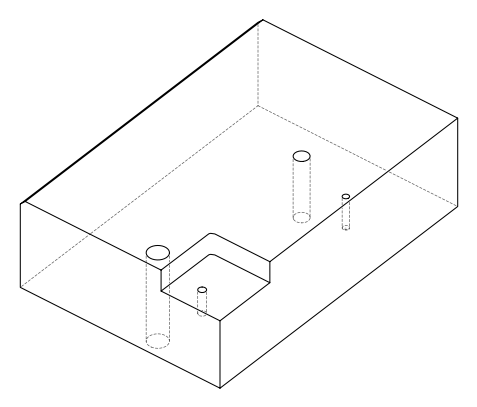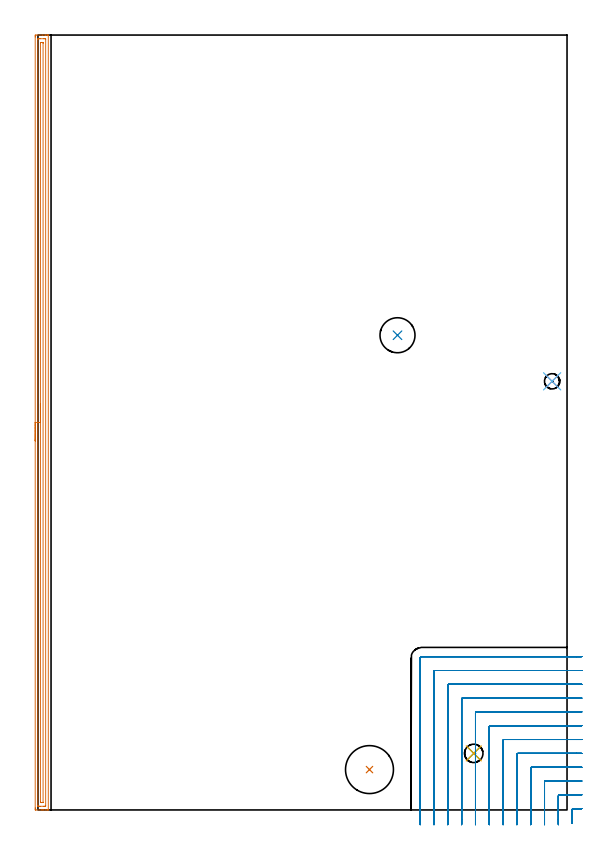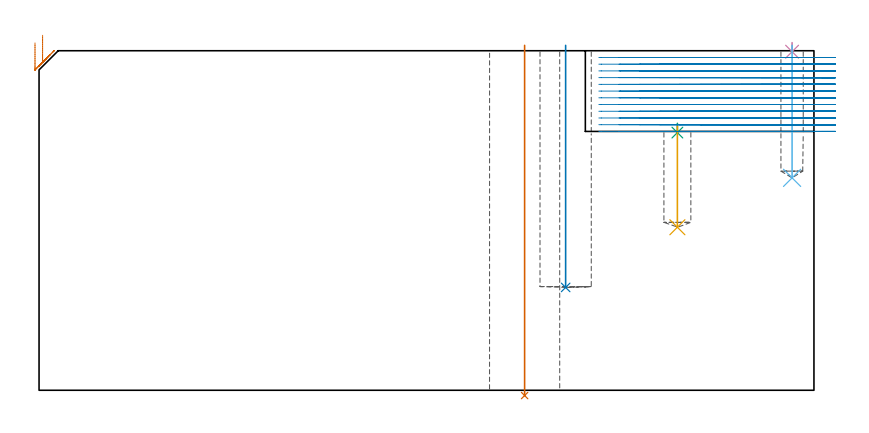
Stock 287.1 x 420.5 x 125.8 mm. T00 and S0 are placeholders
(PLAN: 8 operations, 6 tool changes, 42.9 min)
(1 INDEXABLE_INSERT_DRILL_THROUGH_HOLE_FROM_SOLID | STEP1HOLE | NXT0302_023 | 0.52 min | 66727 mm3)
(2 INDEXABLE_INSERT_DRILL_BLIND_HOLE_FROM_SOLID | STEP1POCKET | NXT0302_009 | 0.36 min | 24754 mm3)
(3 SPOT_DRILL | STEP1POCKET_1 | NXT0321_9005460120000 | 0.03 min | 3267 mm3)
(4 SPOT_DRILL_1 | STEP1POCKET_2 | NXT0321_9005460120000 | 0.03 min | 5 mm3)
(5 DRILL_BLIND_HOLE_INTO_CENTER | STEP1POCKET_1 | NXT0301_071 | 0.16 min | 2739 mm3)
(6 DRILL_BLIND_HOLE_INTO_CENTER_1 | STEP1POCKET_2 | UGT0301_200 | 0.2 min | 2441 mm3)
(7 AREA_MILL | FG_CHAMFER_SURFACE | UGT0205_001 | 10.28 min | 10603 mm3)
(8 MILL_CORNER_NOTCH_RECTANGULAR | CORNER_NOTCH_RECTANGULAR | NXT0201_013 | Follow Part, ap 2.5, ae 75% | 31.33 min | 219832 mm3)
(TOOL NXT0302_023 | Index. Insert Drill 26mm [880-D2600L32-05] | D26 PA176 FL130 Z2)
(TOOL NXT0302_009 | Index. Insert Drill 19mm [880-D1900L25-05] | D19 PA176 FL95 Z2)
(TOOL NXT0321_9005460120000 | NC Spot Drill, 142deg, 12mm, Carbide, Uncoated | D12 PA142 FL30 Z2)
(TOOL NXT0301_071 | Carbide Drill 10mm [860.1-1000-030A1-MM 2214] | D10 PA140 FL47 Z2)
(TOOL UGT0301_200 | Twist Drill 8.3 mm | D8.3 PA118 FL72 Z2)
(TOOL UGT0205_001 | Chamfer Mill 20 x 3 x 45 deg. | D20 FL50 Z2)
(TOOL NXT0201_013 | ENDMILL 10mm | D10 FL30 Z4)
(OP 1 INDEXABLE_INSERT_DRILL_THROUGH_HOLE_FROM_SOLID)
G17 G21 G94 G90
T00 M6
G54
G17 G0 G90 X179.9 Y21.9 S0 M3
G43 Z135.8 H1
G94 G81 G98 Z-1.954 F250. R127.8
G80
M5
M2
(OP 2 INDEXABLE_INSERT_DRILL_BLIND_HOLE_FROM_SOLID)
G17 G21 G94 G90
T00 M6
G54
G17 G0 G90 X195.1 Y257.6 S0 M3
G43 Z135.8 H1
G94 G81 G98 Z38.1 F250. R127.8
G80
M5
M2
(OP 3 SPOT_DRILL)
G17 G21 G94 G90
T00 M6
G54
G17 G0 G90 X236.5 Y30.7 S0 M3
G43 Z135.8 H0
G94 G81 G98 Z95.47 F250. R98.9
G80
M5
M2
(OP 4 SPOT_DRILL_1)
G17 G21 G94 G90
T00 M6
G54
G17 G0 G90 X279. Y232.6 S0 M3
G43 Z135.8 H0
G94 G81 G98 Z125.443 F250. R128.8
G80
M5
M2
(OP 5 DRILL_BLIND_HOLE_INTO_CENTER)
G17 G21 G94 G90
T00 M6
G54
G17 G0 G90 X236.5 Y30.7 S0 M3
G43 Z135.8 H1
G94 G81 G98 Z60.4 F250. R97.9
G80
M5
M2
(OP 6 DRILL_BLIND_HOLE_INTO_CENTER_1)
G17 G21 G94 G90
T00 M6
G54
G17 G0 G90 X279. Y232.6 S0 M3
G43 Z135.8 H0
G94 G81 G98 Z78.7 F250. R127.8
G80
M5
M2
(OP 7 AREA_MILL)
G17 G21 G94 G90
T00 M6
G54
G17 G0 G90 X-1.5 Y200.25 S1061 M3
G43 Z135.8 H0
Z128.7
G94 G1 Y200.288 Z127.828 F250.
Y200.402 Z126.964
Y200.591 Z126.112
Y200.853 Z125.28
Y201.187 Z124.474
Y201.59 Z123.7
Y202.058 Z122.964
Y202.59 Z122.272
Y203.179 Z121.629
Y203.822 Z121.04
Y204.514 Z120.509
Y205.25 Z120.04
Y206.024 Z119.637
Y206.83 Z119.303
Y207.662 Z119.041
Y208.514 Z118.852
Y209.378 Z118.738
Y210.25 Z118.7
Y419.448
X-1.499 Y419.874 Z118.701
X-1.495 Y420.337 Z118.703
X-1.491 Y420.49 Z118.706
X-1.038 Y420.5 Z119.159
X2.491 Z122.686
X3.902 Z124.099
X4.256 Z124.451
X4.962 Z125.162
X5.23 Z125.43
X5.592 Y420.493 Z125.783
X5.597 Y420.492 Z125.788
X5.6 Y420.321 Z125.8
Y0.174
X5.605 Y0.01 Z125.795
X5.592 Y0.008 Z125.783
X5.23 Y0. Z125.429
X4.962 Z125.162
X4.256 Z124.451
X3.02 Z123.217
X2.491 Z122.686
X1.873 Z122.069
X-1.038 Y0.001 Z119.159
X-1.268 Y0.004 Z118.929
X-1.492 Y0.01 Z118.706
X-1.495 Y0.163 Z118.703
X-1.499 Y0.626 Z118.701
X-1.5 Y1.094 Z118.7
Y210.25
X-0.086 Z120.114
X-0.085 Y418.015 Z120.115
Y418.086
X-0.079 Y418.488 Z120.121
X0.321 Y418.497 Z120.521
X0.727 Y418.499 Z120.927
X1.201 Y418.5 Z121.401
X2.965 Z123.165
X3.373 Y418.499 Z123.573
X3.85 Y418.497 Z124.05
X4.079 Y418.49 Z124.279
X4.179 Y418.465 Z124.379
X4.185 Y418.158 Z124.385
Y418.086
Y2.485
Y2.414
X4.179 Y2.012 Z124.379
X3.779 Y2.003 Z123.979
X3.373 Y2.001 Z123.573
X2.899 Y2. Z123.099
X1.135 Z121.335
X0.727 Y2.001 Z120.927
X0.25 Y2.003 Z120.45
X0.021 Y2.01 Z120.221
X-0.079 Y2.035 Z120.121
X-0.085 Y2.342 Z120.115
Y2.414
X-0.086 Y210.25 Z120.114
X1.329 Z121.529
Y416.298
X1.33 Y416.44 Z121.53
X1.333 Y416.475 Z121.533
X1.335 Y416.486 Z121.535
X1.345 Y416.49 Z121.545
X1.413 Y416.497 Z121.613
X1.609 Y416.499 Z121.809
X2.292 Y416.5 Z122.492
X2.491 Y416.498 Z122.691
X2.69 Y416.494 Z122.89
X2.746 Y416.49 Z122.946
X2.765 Y416.484 Z122.965
X2.767 Y416.468 Z122.967
X2.77 Y416.393 Z122.97
X2.771 Y416.298 Z122.971
Y416.014
Y4.202
X2.77 Y4.06 Z122.97
X2.767 Y4.025 Z122.967
X2.765 Y4.014 Z122.965
X2.755 Y4.01 Z122.955
X2.687 Y4.003 Z122.887
X2.491 Y4.001 Z122.691
X1.808 Y4. Z122.008
X1.609 Y4.002 Z121.809
X1.41 Y4.006 Z121.61
X1.354 Y4.01 Z121.554
X1.335 Y4.016 Z121.535
X1.333 Y4.032 Z121.533
X1.33 Y4.107 Z121.53
X1.329 Y4.202 Z121.529
Y4.486
Y210.25
Y211.122 Z121.567
Y211.986 Z121.68
Y212.838 Z121.869
Y213.67 Z122.132
Y214.476 Z122.465
Y215.25 Z122.868
Y215.986 Z123.337
Y216.678 Z123.868
Y217.321 Z124.457
Y217.91 Z125.101
Y218.442 Z125.793
Y218.91 Z126.529
Y219.313 Z127.302
Y219.647 Z128.108
Y219.909 Z128.94
Y220.098 Z129.792
Y220.212 Z130.657
Y220.25 Z131.529
G0 Z135.8
M5
M2
(OP 8 MILL_CORNER_NOTCH_RECTANGULAR)
G17 G21 G94 G90
T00 M6
G54
G17 G0 G90 X295.1 Y0.7 S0 M3
G43 Z135.8 H0
Z123.308
G94 G1 X292.1 F250.
X290.394
G3 X289.9 Y0.206 R0.5
G1 Y-4.142
Y-7.142
G0 Z135.8
X295.1 Y8.2
Z123.308
G1 X292.1
X282.895 F500.
G3 X282.4 Y7.705 R0.5
G1 Y-5.
Y-8. F250.
G0 Z135.8
X295.1 Y15.7
Z123.308
G1 X292.1
X275.395 F500.
G3 X274.9 Y15.205 R0.5
G1 Y-5.
Y-8. F250.
G0 Z135.8
X295.1 Y23.2
Z123.308
G1 X292.1
X267.895 F500.
G3 X267.4 Y22.705 R0.5
G1 Y-5.
Y-8. F250.
G0 Z135.8
X295.1 Y30.7
Z123.308
G1 X292.1
X260.395 F500.
G3 X259.9 Y30.205 R0.5
G1 Y-5.
Y-8. F250.
G0 Z135.8
X295.1 Y38.2
Z123.308
G1 X292.1
X252.896 F500.
G3 X252.4 Y37.704 R0.5
G1 Y-5.
Y-8. F250.
G0 Z135.8
X295.1 Y45.7
Z123.308
G1 X292.1
X245.396 F500.
G3 X244.9 Y45.204 R0.5
G1 Y-5.
Y-8. F250.
G0 Z135.8
X295.1 Y53.2
Z123.308
G1 X292.1
X237.896 F500.
G3 X237.4 Y52.704 R0.5
G1 Y31.102
X237.433 Y31.019
G2 X237.4 Y30.3 R0.989
G1 Y-5.
Y-8. F250.
G0 Z135.8
X295.1 Y60.7
Z123.308
G1 X292.1
X230.396 F500.
G3 X229.9 Y60.204 R0.5
G1 Y-5.
Y-8. F250.
G0 Z135.8
X295.1 Y68.2
Z123.308
G1 X292.1
X222.896 F500.
G3 X222.4 Y67.704 R0.5
G1 Y-5.
Y-8. F250.
G0 Z135.8
X295.1 Y75.7
Z123.308
G1 X292.1
X215.397 F500.
G3 X214.9 Y75.203 R0.5
G1 Y-5.
Y-8. F250.
G0 Z135.8
X295.1 Y83.2
Z123.308
G1 X292.1
X208.3 F500.
G3 X207.4 Y82.3 R0.9
G1 Y-5.
Y-8. F250.
G0 Z135.8
X295.1 Y0.7
Z120.817
G1 X292.1
X290.394
G3 X289.9 Y0.206 R0.5
G1 Y-4.142
Y-7.142
G0 Z135.8
X295.1 Y8.2
Z120.817
G1 X292.1
X282.895 F500.
G3 X282.4 Y7.705 R0.5
G1 Y-5.
Y-8. F250.
G0 Z135.8
X295.1 Y15.7
Z120.817
G1 X292.1
X275.395 F500.
G3 X274.9 Y15.205 R0.5
G1 Y-5.
Y-8. F250.
G0 Z135.8
X295.1 Y23.2
Z120.817
G1 X292.1
X267.895 F500.
G3 X267.4 Y22.705 R0.5
G1 Y-5.
Y-8. F250.
G0 Z135.8
X295.1 Y30.7
Z120.817
G1 X292.1
X260.395 F500.
G3 X259.9 Y30.205 R0.5
G1 Y-5.
Y-8. F250.
G0 Z135.8
X295.1 Y38.2
Z120.817
G1 X292.1
X252.896 F500.
G3 X252.4 Y37.704 R0.5
G1 Y-5.
Y-8. F250.
G0 Z135.8
X295.1 Y45.7
Z120.817
G1 X292.1
X245.396 F500.
G3 X244.9 Y45.204 R0.5
G1 Y-5.
Y-8. F250.
G0 Z135.8
X295.1 Y53.2
Z120.817
G1 X292.1
X237.896 F500.
G3 X237.4 Y52.704 R0.5
G1 Y31.102
X237.433 Y31.019
G2 X237.4 Y30.3 R0.989
G1 Y-5.
Y-8. F250.
G0 Z135.8
X295.1 Y60.7
Z120.817
G1 X292.1
X230.396 F500.
G3 X229.9 Y60.204 R0.5
G1 Y-5.
Y-8. F250.
G0 Z135.8
X295.1 Y68.2
Z120.817
G1 X292.1
X222.896 F500.
G3 X222.4 Y67.704 R0.5
G1 Y-5.
Y-8. F250.
G0 Z135.8
X295.1 Y75.7
Z120.817
G1 X292.1
X215.397 F500.
G3 X214.9 Y75.203 R0.5
G1 Y-5.
Y-8. F250.
G0 Z135.8
X295.1 Y83.2
Z120.817
G1 X292.1
X208.3 F500.
G3 X207.4 Y82.3 R0.9
G1 Y-5.
Y-8. F250.
G0 Z135.8
X295.1 Y0.7
Z118.325
G1 X292.1
X290.394
G3 X289.9 Y0.206 R0.5
G1 Y-4.142
Y-7.142
G0 Z135.8
X295.1 Y8.2
Z118.325
G1 X292.1
X282.895 F500.
G3 X282.4 Y7.705 R0.5
G1 Y-5.
Y-8. F250.
G0 Z135.8
X295.1 Y15.7
Z118.325
G1 X292.1
X275.395 F500.
G3 X274.9 Y15.205 R0.5
G1 Y-5.
Y-8. F250.
G0 Z135.8
X295.1 Y23.2
Z118.325
G1 X292.1
X267.895 F500.
G3 X267.4 Y22.705 R0.5
G1 Y-5.
Y-8. F250.
G0 Z135.8
X295.1 Y30.7
Z118.325
G1 X292.1
X260.395 F500.
G3 X259.9 Y30.205 R0.5
G1 Y-5.
Y-8. F250.
G0 Z135.8
X295.1 Y38.2
Z118.325
G1 X292.1
X252.896 F500.
G3 X252.4 Y37.704 R0.5
G1 Y-5.
Y-8. F250.
G0 Z135.8
X295.1 Y45.7
Z118.325
G1 X292.1
X245.396 F500.
G3 X244.9 Y45.204 R0.5
G1 Y-5.
Y-8. F250.
G0 Z135.8
X295.1 Y53.2
Z118.325
G1 X292.1
X237.896 F500.
G3 X237.4 Y52.704 R0.5
G1 Y31.102
X237.433 Y31.019
G2 X237.4 Y30.3 R0.989
G1 Y-5.
Y-8. F250.
G0 Z135.8
X295.1 Y60.7
Z118.325
G1 X292.1
X230.396 F500.
G3 X229.9 Y60.204 R0.5
G1 Y-5.
Y-8. F250.
G0 Z135.8
X295.1 Y68.2
Z118.325
G1 X292.1
X222.896 F500.
G3 X222.4 Y67.704 R0.5
G1 Y-5.
Y-8. F250.
G0 Z135.8
X295.1 Y75.7
Z118.325
G1 X292.1
X215.397 F500.
G3 X214.9 Y75.203 R0.5
G1 Y-5.
Y-8. F250.
G0 Z135.8
X295.1 Y83.2
Z118.325
G1 X292.1
X208.3 F500.
G3 X207.4 Y82.3 R0.9
G1 Y-5.
Y-8. F250.
G0 Z135.8
X295.1 Y0.7
Z115.833
G1 X292.1
X290.394
G3 X289.9 Y0.206 R0.5
G1 Y-4.142
Y-7.142
G0 Z135.8
X295.1 Y8.2
Z115.833
G1 X292.1
X282.895 F500.
G3 X282.4 Y7.705 R0.5
G1 Y-5.
Y-8. F250.
G0 Z135.8
X295.1 Y15.7
Z115.833
G1 X292.1
X275.395 F500.
G3 X274.9 Y15.205 R0.5
G1 Y-5.
Y-8. F250.
G0 Z135.8
X295.1 Y23.2
Z115.833
G1 X292.1
X267.895 F500.
G3 X267.4 Y22.705 R0.5
G1 Y-5.
Y-8. F250.
G0 Z135.8
X295.1 Y30.7
Z115.833
G1 X292.1
X260.395 F500.
G3 X259.9 Y30.205 R0.5
G1 Y-5.
Y-8. F250.
G0 Z135.8
X295.1 Y38.2
Z115.833
G1 X292.1
X252.896 F500.
G3 X252.4 Y37.704 R0.5
G1 Y-5.
Y-8. F250.
G0 Z135.8
X295.1 Y45.7
Z115.833
G1 X292.1
X245.396 F500.
G3 X244.9 Y45.204 R0.5
G1 Y-5.
Y-8. F250.
G0 Z135.8
X295.1 Y53.2
Z115.833
G1 X292.1
X237.896 F500.
G3 X237.4 Y52.704 R0.5
G1 Y31.102
X237.433 Y31.019
G2 X237.4 Y30.3 R0.989
G1 Y-5.
Y-8. F250.
G0 Z135.8
X295.1 Y60.7
Z115.833
G1 X292.1
X230.396 F500.
G3 X229.9 Y60.204 R0.5
G1 Y-5.
Y-8. F250.
G0 Z135.8
X295.1 Y68.2
Z115.833
G1 X292.1
X222.896 F500.
G3 X222.4 Y67.704 R0.5
G1 Y-5.
Y-8. F250.
G0 Z135.8
X295.1 Y75.7
Z115.833
G1 X292.1
X215.397 F500.
G3 X214.9 Y75.203 R0.5
G1 Y-5.
Y-8. F250.
G0 Z135.8
X295.1 Y83.2
Z115.833
G1 X292.1
X208.3 F500.
G3 X207.4 Y82.3 R0.9
G1 Y-5.
Y-8. F250.
G0 Z135.8
X295.1 Y0.7
Z113.342
G1 X292.1
X290.394
G3 X289.9 Y0.206 R0.5
G1 Y-4.142
Y-7.142
G0 Z135.8
X295.1 Y8.2
Z113.342
G1 X292.1
X282.895 F500.
G3 X282.4 Y7.705 R0.5
G1 Y-5.
Y-8. F250.
G0 Z135.8
X295.1 Y15.7
Z113.342
G1 X292.1
X275.395 F500.
G3 X274.9 Y15.205 R0.5
G1 Y-5.
Y-8. F250.
G0 Z135.8
X295.1 Y23.2
Z113.342
G1 X292.1
X267.895 F500.
G3 X267.4 Y22.705 R0.5
G1 Y-5.
Y-8. F250.
G0 Z135.8
X295.1 Y30.7
Z113.342
G1 X292.1
X260.395 F500.
G3 X259.9 Y30.205 R0.5
G1 Y-5.
Y-8. F250.
G0 Z135.8
X295.1 Y38.2
Z113.342
G1 X292.1
X252.896 F500.
G3 X252.4 Y37.704 R0.5
G1 Y-5.
Y-8. F250.
G0 Z135.8
X295.1 Y45.7
Z113.342
G1 X292.1
X245.396 F500.
G3 X244.9 Y45.204 R0.5
G1 Y-5.
Y-8. F250.
G0 Z135.8
X295.1 Y53.2
Z113.342
G1 X292.1
X237.896 F500.
G3 X237.4 Y52.704 R0.5
G1 Y31.102
X237.433 Y31.019
G2 X237.4 Y30.3 R0.989
G1 Y-5.
Y-8. F250.
G0 Z135.8
X295.1 Y60.7
Z113.342
G1 X292.1
X230.396 F500.
G3 X229.9 Y60.204 R0.5
G1 Y-5.
Y-8. F250.
G0 Z135.8
X295.1 Y68.2
Z113.342
G1 X292.1
X222.896 F500.
G3 X222.4 Y67.704 R0.5
G1 Y-5.
Y-8. F250.
G0 Z135.8
X295.1 Y75.7
Z113.342
G1 X292.1
X215.397 F500.
G3 X214.9 Y75.203 R0.5
G1 Y-5.
Y-8. F250.
G0 Z135.8
X295.1 Y83.2
Z113.342
G1 X292.1
X208.3 F500.
G3 X207.4 Y82.3 R0.9
G1 Y-5.
Y-8. F250.
G0 Z135.8
X295.1 Y0.7
Z110.85
G1 X292.1
X290.394
G3 X289.9 Y0.206 R0.5
G1 Y-4.142
Y-7.142
G0 Z135.8
X295.1 Y8.2
Z110.85
G1 X292.1
X282.895 F500.
G3 X282.4 Y7.705 R0.5
G1 Y-5.
Y-8. F250.
G0 Z135.8
X295.1 Y15.7
Z110.85
G1 X292.1
X275.395 F500.
G3 X274.9 Y15.205 R0.5
G1 Y-5.
Y-8. F250.
G0 Z135.8
X295.1 Y23.2
Z110.85
G1 X292.1
X267.895 F500.
G3 X267.4 Y22.705 R0.5
G1 Y-5.
Y-8. F250.
G0 Z135.8
X295.1 Y30.7
Z110.85
G1 X292.1
X260.395 F500.
G3 X259.9 Y30.205 R0.5
G1 Y-5.
Y-8. F250.
G0 Z135.8
X295.1 Y38.2
Z110.85
G1 X292.1
X252.896 F500.
G3 X252.4 Y37.704 R0.5
G1 Y-5.
Y-8. F250.
G0 Z135.8
X295.1 Y45.7
Z110.85
G1 X292.1
X245.396 F500.
G3 X244.9 Y45.204 R0.5
G1 Y-5.
Y-8. F250.
G0 Z135.8
X295.1 Y53.2
Z110.85
G1 X292.1
X237.896 F500.
G3 X237.4 Y52.704 R0.5
G1 Y31.102
X237.433 Y31.019
G2 X237.4 Y30.3 R0.989
G1 Y-5.
Y-8. F250.
G0 Z135.8
X295.1 Y60.7
Z110.85
G1 X292.1
X230.396 F500.
G3 X229.9 Y60.204 R0.5
G1 Y-5.
Y-8. F250.
G0 Z135.8
X295.1 Y68.2
Z110.85
G1 X292.1
X222.896 F500.
G3 X222.4 Y67.704 R0.5
G1 Y-5.
Y-8. F250.
G0 Z135.8
X295.1 Y75.7
Z110.85
G1 X292.1
X215.397 F500.
G3 X214.9 Y75.203 R0.5
G1 Y-5.
Y-8. F250.
G0 Z135.8
X295.1 Y83.2
Z110.85
G1 X292.1
X208.3 F500.
G3 X207.4 Y82.3 R0.9
G1 Y-5.
Y-8. F250.
G0 Z135.8
X295.1 Y0.7
Z108.358
G1 X292.1
X290.394
G3 X289.9 Y0.206 R0.5
G1 Y-4.142
Y-7.142
G0 Z135.8
X295.1 Y8.2
Z108.358
G1 X292.1
X282.895 F500.
G3 X282.4 Y7.705 R0.5
G1 Y-5.
Y-8. F250.
G0 Z135.8
X295.1 Y15.7
Z108.358
G1 X292.1
X275.395 F500.
G3 X274.9 Y15.205 R0.5
G1 Y-5.
Y-8. F250.
G0 Z135.8
X295.1 Y23.2
Z108.358
G1 X292.1
X267.895 F500.
G3 X267.4 Y22.705 R0.5
G1 Y-5.
Y-8. F250.
G0 Z135.8
X295.1 Y30.7
Z108.358
G1 X292.1
X260.395 F500.
G3 X259.9 Y30.205 R0.5
G1 Y-5.
Y-8. F250.
G0 Z135.8
X295.1 Y38.2
Z108.358
G1 X292.1
X252.896 F500.
G3 X252.4 Y37.704 R0.5
G1 Y-5.
Y-8. F250.
G0 Z135.8
X295.1 Y45.7
Z108.358
G1 X292.1
X245.396 F500.
G3 X244.9 Y45.204 R0.5
G1 Y-5.
Y-8. F250.
G0 Z135.8
X295.1 Y53.2
Z108.358
G1 X292.1
X237.896 F500.
G3 X237.4 Y52.704 R0.5
G1 Y31.102
X237.433 Y31.019
G2 X237.4 Y30.302 R0.992
G1 Y-5.
Y-8. F250.
G0 Z135.8
X295.1 Y60.7
Z108.358
G1 X292.1
X230.396 F500.
G3 X229.9 Y60.204 R0.5
G1 Y-5.
Y-8. F250.
G0 Z135.8
X295.1 Y68.2
Z108.358
G1 X292.1
X222.896 F500.
G3 X222.4 Y67.704 R0.5
G1 Y-5.
Y-8. F250.
G0 Z135.8
X295.1 Y75.7
Z108.358
G1 X292.1
X215.397 F500.
G3 X214.9 Y75.203 R0.5
G1 Y-5.
Y-8. F250.
G0 Z135.8
X295.1 Y83.2
Z108.358
G1 X292.1
X208.3 F500.
G3 X207.4 Y82.3 R0.9
G1 Y-5.
Y-8. F250.
G0 Z135.8
X295.1 Y0.7
Z105.867
G1 X292.1
X290.394
G3 X289.9 Y0.206 R0.5
G1 Y-4.142
Y-7.142
G0 Z135.8
X295.1 Y8.2
Z105.867
G1 X292.1
X282.895 F500.
G3 X282.4 Y7.705 R0.5
G1 Y-5.
Y-8. F250.
G0 Z135.8
X295.1 Y15.7
Z105.867
G1 X292.1
X275.395 F500.
G3 X274.9 Y15.205 R0.5
G1 Y-5.
Y-8. F250.
G0 Z135.8
X295.1 Y23.2
Z105.867
G1 X292.1
X267.895 F500.
G3 X267.4 Y22.705 R0.5
G1 Y-5.
Y-8. F250.
G0 Z135.8
X295.1 Y30.7
Z105.867
G1 X292.1
X260.395 F500.
G3 X259.9 Y30.205 R0.5
G1 Y-5.
Y-8. F250.
G0 Z135.8
X295.1 Y38.2
Z105.867
G1 X292.1
X252.896 F500.
G3 X252.4 Y37.704 R0.5
G1 Y-5.
Y-8. F250.
G0 Z135.8
X295.1 Y45.7
Z105.867
G1 X292.1
X245.396 F500.
G3 X244.9 Y45.204 R0.5
G1 Y-5.
Y-8. F250.
G0 Z135.8
X295.1 Y53.2
Z105.867
G1 X292.1
X237.896 F500.
G3 X237.4 Y52.704 R0.5
G1 Y31.102
X237.433 Y31.019
G2 X237.4 Y30.302 R0.992
G1 Y-5.
Y-8. F250.
G0 Z135.8
X295.1 Y60.7
Z105.867
G1 X292.1
X230.396 F500.
G3 X229.9 Y60.204 R0.5
G1 Y-5.
Y-8. F250.
G0 Z135.8
X295.1 Y68.2
Z105.867
G1 X292.1
X222.896 F500.
G3 X222.4 Y67.704 R0.5
G1 Y-5.
Y-8. F250.
G0 Z135.8
X295.1 Y75.7
Z105.867
G1 X292.1
X215.397 F500.
G3 X214.9 Y75.203 R0.5
G1 Y-5.
Y-8. F250.
G0 Z135.8
X295.1 Y83.2
Z105.867
G1 X292.1
X208.3 F500.
G3 X207.4 Y82.3 R0.9
G1 Y-5.
Y-8. F250.
G0 Z135.8
X295.1 Y0.7
Z103.375
G1 X292.1
X290.394
G3 X289.9 Y0.206 R0.5
G1 Y-4.142
Y-7.142
G0 Z135.8
X295.1 Y8.2
Z103.375
G1 X292.1
X282.895 F500.
G3 X282.4 Y7.705 R0.5
G1 Y-5.
Y-8. F250.
G0 Z135.8
X295.1 Y15.7
Z103.375
G1 X292.1
X275.395 F500.
G3 X274.9 Y15.205 R0.5
G1 Y-5.
Y-8. F250.
G0 Z135.8
X295.1 Y23.2
Z103.375
G1 X292.1
X267.895 F500.
G3 X267.4 Y22.705 R0.5
G1 Y-5.
Y-8. F250.
G0 Z135.8
X295.1 Y30.7
Z103.375
G1 X292.1
X260.395 F500.
G3 X259.9 Y30.205 R0.5
G1 Y-5.
Y-8. F250.
G0 Z135.8
X295.1 Y38.2
Z103.375
G1 X292.1
X252.896 F500.
G3 X252.4 Y37.704 R0.5
G1 Y-5.
Y-8. F250.
G0 Z135.8
X295.1 Y45.7
Z103.375
G1 X292.1
X245.396 F500.
G3 X244.9 Y45.204 R0.5
G1 Y-5.
Y-8. F250.
G0 Z135.8
X295.1 Y53.2
Z103.375
G1 X292.1
X237.896 F500.
G3 X237.4 Y52.704 R0.5
G1 Y31.102
X237.433 Y31.019
G2 X237.4 Y30.3 R0.989
G1 Y-5.
Y-8. F250.
G0 Z135.8
X295.1 Y60.7
Z103.375
G1 X292.1
X230.396 F500.
G3 X229.9 Y60.204 R0.5
G1 Y-5.
Y-8. F250.
G0 Z135.8
X295.1 Y68.2
Z103.375
G1 X292.1
X222.896 F500.
G3 X222.4 Y67.704 R0.5
G1 Y-5.
Y-8. F250.
G0 Z135.8
X295.1 Y75.7
Z103.375
G1 X292.1
X215.397 F500.
G3 X214.9 Y75.203 R0.5
G1 Y-5.
Y-8. F250.
G0 Z135.8
X295.1 Y83.2
Z103.375
G1 X292.1
X208.3 F500.
G3 X207.4 Y82.3 R0.9
G1 Y-5.
Y-8. F250.
G0 Z135.8
X295.1 Y0.7
Z100.883
G1 X292.1
X290.394
G3 X289.9 Y0.206 R0.5
G1 Y-4.142
Y-7.142
G0 Z135.8
X295.1 Y8.2
Z100.883
G1 X292.1
X282.895 F500.
G3 X282.4 Y7.705 R0.5
G1 Y-5.
Y-8. F250.
G0 Z135.8
X295.1 Y15.7
Z100.883
G1 X292.1
X275.395 F500.
G3 X274.9 Y15.205 R0.5
G1 Y-5.
Y-8. F250.
G0 Z135.8
X295.1 Y23.2
Z100.883
G1 X292.1
X267.895 F500.
G3 X267.4 Y22.705 R0.5
G1 Y-5.
Y-8. F250.
G0 Z135.8
X295.1 Y30.7
Z100.883
G1 X292.1
X260.395 F500.
G3 X259.9 Y30.205 R0.5
G1 Y-5.
Y-8. F250.
G0 Z135.8
X295.1 Y38.2
Z100.883
G1 X292.1
X252.896 F500.
G3 X252.4 Y37.704 R0.5
G1 Y-5.
Y-8. F250.
G0 Z135.8
X295.1 Y45.7
Z100.883
G1 X292.1
X245.396 F500.
G3 X244.9 Y45.204 R0.5
G1 Y-5.
Y-8. F250.
G0 Z135.8
X295.1 Y53.2
Z100.883
G1 X292.1
X237.896 F500.
G3 X237.4 Y52.704 R0.5
G1 Y31.102
X237.433 Y31.019
G2 X237.4 Y30.3 R0.989
G1 Y-5.
Y-8. F250.
G0 Z135.8
X295.1 Y60.7
Z100.883
G1 X292.1
X230.396 F500.
G3 X229.9 Y60.204 R0.5
G1 Y-5.
Y-8. F250.
G0 Z135.8
X295.1 Y68.2
Z100.883
G1 X292.1
X222.896 F500.
G3 X222.4 Y67.704 R0.5
G1 Y-5.
Y-8. F250.
G0 Z135.8
X295.1 Y75.7
Z100.883
G1 X292.1
X215.397 F500.
G3 X214.9 Y75.203 R0.5
G1 Y-5.
Y-8. F250.
G0 Z135.8
X295.1 Y83.2
Z100.883
G1 X292.1
X208.3 F500.
G3 X207.4 Y82.3 R0.9
G1 Y-5.
Y-8. F250.
G0 Z135.8
X295.1 Y0.7
Z98.392
G1 X292.1
X290.394
G3 X289.9 Y0.206 R0.5
G1 Y-4.142
Y-7.142
G0 Z135.8
X295.1 Y8.2
Z98.392
G1 X292.1
X282.895 F500.
G3 X282.4 Y7.705 R0.5
G1 Y-5.
Y-8. F250.
G0 Z135.8
X295.1 Y15.7
Z98.392
G1 X292.1
X275.395 F500.
G3 X274.9 Y15.205 R0.5
G1 Y-5.
Y-8. F250.
G0 Z135.8
X295.1 Y23.2
Z98.392
G1 X292.1
X267.895 F500.
G3 X267.4 Y22.705 R0.5
G1 Y-5.
Y-8. F250.
G0 Z135.8
X295.1 Y30.7
Z98.392
G1 X292.1
X260.395 F500.
G3 X259.9 Y30.205 R0.5
G1 Y-5.
Y-8. F250.
G0 Z135.8
X295.1 Y38.2
Z98.392
G1 X292.1
X252.896 F500.
G3 X252.4 Y37.704 R0.5
G1 Y-5.
Y-8. F250.
G0 Z135.8
X295.1 Y45.7
Z98.392
G1 X292.1
X245.396 F500.
G3 X244.9 Y45.204 R0.5
G1 Y-5.
Y-8. F250.
G0 Z135.8
X295.1 Y53.2
Z98.392
G1 X292.1
X237.896 F500.
G3 X237.4 Y52.704 R0.5
G1 Y31.102
X237.433 Y31.019
G2 X237.4 Y30.3 R0.989
G1 Y-5.
Y-8. F250.
G0 Z135.8
X295.1 Y60.7
Z98.392
G1 X292.1
X230.396 F500.
G3 X229.9 Y60.204 R0.5
G1 Y-5.
Y-8. F250.
G0 Z135.8
X295.1 Y68.2
Z98.392
G1 X292.1
X222.896 F500.
G3 X222.4 Y67.704 R0.5
G1 Y-5.
Y-8. F250.
G0 Z135.8
X295.1 Y75.7
Z98.392
G1 X292.1
X215.397 F500.
G3 X214.9 Y75.203 R0.5
G1 Y-5.
Y-8. F250.
G0 Z135.8
X295.1 Y83.2
Z98.392
G1 X292.1
X208.3 F500.
G3 X207.4 Y82.3 R0.9
G1 Y-5.
Y-8. F250.
G0 Z135.8
X295.1 Y0.7
Z95.9
G1 X292.1
X290.394
G3 X289.9 Y0.206 R0.5
G1 Y-4.142
Y-7.142
G0 Z135.8
X295.1 Y8.2
Z95.9
G1 X292.1
X282.895 F500.
G3 X282.4 Y7.705 R0.5
G1 Y-5.
Y-8. F250.
G0 Z135.8
X295.1 Y15.7
Z95.9
G1 X292.1
X275.395 F500.
G3 X274.9 Y15.205 R0.5
G1 Y-5.
Y-8. F250.
G0 Z135.8
X295.1 Y23.2
Z95.9
G1 X292.1
X267.895 F500.
G3 X267.4 Y22.705 R0.5
G1 Y-5.
Y-8. F250.
G0 Z135.8
X295.1 Y30.7
Z95.9
G1 X292.1
X260.395 F500.
G3 X259.9 Y30.205 R0.5
G1 Y-5.
Y-8. F250.
G0 Z135.8
X295.1 Y38.2
Z95.9
G1 X292.1
X252.896 F500.
G3 X252.4 Y37.704 R0.5
G1 Y-5.
Y-8. F250.
G0 Z135.8
X295.1 Y45.7
Z95.9
G1 X292.1
X245.396 F500.
G3 X244.9 Y45.204 R0.5
G1 Y-5.
Y-8. F250.
G0 Z135.8
X295.1 Y53.2
Z95.9
G1 X292.1
X237.896 F500.
G3 X237.4 Y52.704 R0.5
G1 Y-5.
Y-8. F250.
G0 Z135.8
X295.1 Y60.7
Z95.9
G1 X292.1
X230.396 F500.
G3 X229.9 Y60.204 R0.5
G1 Y-5.
Y-8. F250.
G0 Z135.8
X295.1 Y68.2
Z95.9
G1 X292.1
X222.896 F500.
G3 X222.4 Y67.704 R0.5
G1 Y-5.
Y-8. F250.
G0 Z135.8
X295.1 Y75.7
Z95.9
G1 X292.1
X215.397 F500.
G3 X214.9 Y75.203 R0.5
G1 Y-5.
Y-8. F250.
G0 Z135.8
X295.1 Y83.2
Z95.9
G1 X292.1
X208.3 F500.
G3 X207.4 Y82.3 R0.9
G1 Y-5.
Y-8. F250.
G0 Z135.8
M5
M2
